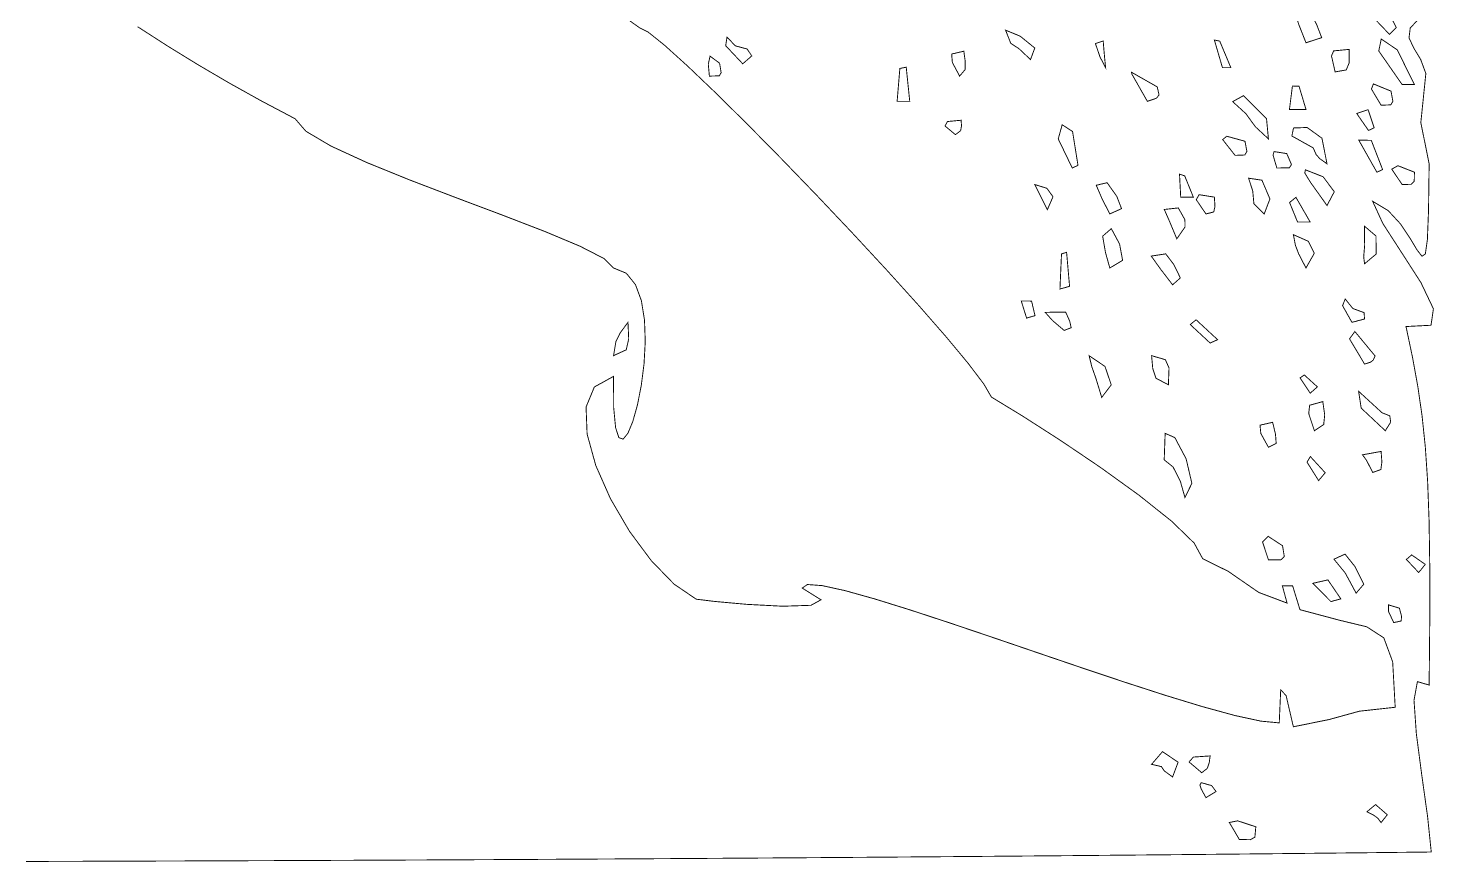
# Model space of a CAD drawing. Extents: x -9.2 to 9.2, y -6.3 to 6.2.
# Drawn here: x 4.496 to 9.175, y -6.276 to -3.499 of the extents above; entities that cross this region are included whole.
import ezdxf

# ---------------------------------------------------------------- set-up
doc = ezdxf.new("R2010")
doc.units = 0
doc.header["$LTSCALE"] = 0.000394
doc.layers.add('OUTLINE', color=7, linetype='CONTINUOUS')

msp = doc.modelspace()

# ---------------------------------------------------------------- linework, layer by layer
at = {"layer": 'OUTLINE', "linetype": 'CONTINUOUS', "const_width": 0.003}
for points in [[(9.0275, -3.52), (8.943838, -3.432366), (8.90287, -3.359593), (8.897125, -3.313875), (8.91913, -3.307407), (8.961412, -3.352384), (9.0165, -3.461), (9.0165, -3.461), (9.039352, -3.475407), (9.049981, -3.497593)], [(8.7495, -3.548), (8.725056, -3.485815), (8.710611, -3.440519), (8.7495, -3.423), (8.784611, -3.486074), (8.801722, -3.530926)], [(7.8325, -3.604), (7.79387, -3.567481), (7.766796, -3.549852), (7.7495, -3.506), (7.797907, -3.525852), (7.846759, -3.565481)], [(6.8745, -3.618), (6.817796, -3.557778), (6.822204, -3.528889), (6.8495, -3.558), (6.889315, -3.568889), (6.904685, -3.591778)], [(8.0825, -3.631), (8.063759, -3.595037), (8.048574, -3.55063), (8.0745, -3.542), (8.076796, -3.571296), (8.079537, -3.601037)], [(8.4715, -3.631), (8.444537, -3.538778), (8.462463, -3.542556), (8.4995, -3.631), (8.490463, -3.631), (8.481204, -3.631)], [(9.0695, -3.687), (8.991813, -3.575344), (9, -3.5355), (9.053187, -3.571406), (9.1105, -3.687), (9.097204, -3.687), (9.083463, -3.687)], [(6.7635, -3.659), (6.75987, -3.619185), (6.765796, -3.592481), (6.7975, -3.616), (6.802685, -3.647593), (6.796315, -3.658074)], [(7.5965, -3.659), (7.572352, -3.613481), (7.569981, -3.585519), (7.6105, -3.576), (7.614648, -3.605963), (7.615019, -3.637037)], [(8.8465, -3.645), (8.834463, -3.592), (8.841537, -3.575), (8.8935, -3.57), (8.893093, -3.615222), (8.883574, -3.638444)], [(7.3885, -3.743), (7.397611, -3.633444), (7.418722, -3.629222), (7.4305, -3.743), (7.4165, -3.743), (7.4025, -3.743)], [(8.2215, -3.743), (8.170056, -3.652556), (8.168611, -3.646111), (8.2545, -3.695), (8.260389, -3.721889), (8.251611, -3.732778)], [(8.6945, -3.77), (8.704315, -3.692), (8.726352, -3.692667), (8.7495, -3.77), (8.731463, -3.77), (8.713204, -3.77)], [(8.9995, -3.756), (8.967389, -3.702037), (8.973944, -3.684963), (9.0325, -3.709), (9.038833, -3.742963), (9.031833, -3.754704)], [(8.6245, -3.868), (8.581204, -3.827852), (8.549463, -3.784148), (8.5055, -3.744), (8.541241, -3.724148), (8.618093, -3.800519)], [(8.9575, -3.84), (8.918426, -3.783444), (8.956241, -3.770889), (8.9765, -3.831), (8.970463, -3.834), (8.964204, -3.837)], [(7.5825, -3.854), (7.54787, -3.825111), (7.55613, -3.810222), (7.6015, -3.806), (7.602796, -3.825111), (7.59987, -3.840889)], [(7.9715, -3.965), (7.924828, -3.86825), (7.937875, -3.821), (7.972484, -3.8435), (7.9905, -3.956), (7.984463, -3.959), (7.978204, -3.962)], [(8.8195, -3.951), (8.79513, -3.933704), (8.783204, -3.919963), (8.7735, -3.898), (8.70254, -3.858392), (8.7079, -3.831696), (8.75334, -3.830104), (8.80262, -3.865808)], [(8.5135, -3.923), (8.472056, -3.87037), (8.485944, -3.859296), (8.5465, -3.876), (8.552833, -3.909963), (8.545833, -3.921704)], [(8.9855, -3.979), (8.925093, -3.872), (8.966907, -3.873), (9.0045, -3.97), (8.998463, -3.973), (8.992204, -3.976)], [(8.6525, -3.965), (8.639944, -3.922333), (8.643389, -3.910333), (8.6855, -3.917), (8.701167, -3.953444), (8.694167, -3.964556)], [(8.8195, -4.09), (8.764167, -4.012259), (8.7455, -3.981407), (8.7475, -3.971), (8.806611, -3.994296), (8.843722, -4.044037)], [(9.0695, -4.02), (9.035019, -3.968926), (9.055648, -3.957407), (9.1105, -3.979), (9.10987, -4.00963), (9.10013, -4.01937)], [(7.8885, -4.104), (7.8745, -4.076), (7.8605, -4.048), (7.8465, -4.02), (7.886944, -4.032667), (7.907389, -4.060667)], [(8.0965, -4.118), (8.071278, -4.068815), (8.051389, -4.022519), (8.0875, -4.014), (8.119833, -4.05963), (8.1355, -4.10037)], [(8.3325, -4.062), (8.3285, -3.985333), (8.345833, -3.991333), (8.3745, -4.062), (8.3605, -4.062), (8.3465, -4.062)], [(8.6105, -4.118), (8.57613, -4.083593), (8.572204, -4.041407), (8.5585, -3.999), (8.60287, -4.00563), (8.629463, -4.068037)], [(8.4165, -4.118), (8.384426, -4.070815), (8.393241, -4.053852), (8.4445, -4.062), (8.446574, -4.092519), (8.442426, -4.111481)], [(8.7215, -4.145), (8.694833, -4.079889), (8.716167, -4.062778), (8.7635, -4.145), (8.7495, -4.145), (8.7355, -4.145)], [(8.3195, -4.201), (8.295463, -4.143185), (8.27787, -4.103148), (8.3245, -4.098), (8.346537, -4.13737), (8.346796, -4.16163)], [(8.0965, -4.298), (8.082019, -4.246259), (8.072648, -4.192074), (8.1015, -4.167), (8.12887, -4.217852), (8.13913, -4.272481)], [(8.9445, -4.284), (8.941611, -4.260704), (8.944722, -4.22363), (8.9445, -4.159), (8.9825, -4.191407), (8.983167, -4.251593)], [(8.7495, -4.298), (8.725278, -4.251222), (8.714389, -4.222444), (8.7075, -4.187), (8.757278, -4.209111), (8.777056, -4.249222)], [(7.9305, -4.368), (7.935685, -4.251222), (7.952648, -4.245778), (7.9625, -4.359), (7.952204, -4.362), (7.941463, -4.365)], [(8.3055, -4.354), (8.265537, -4.301963), (8.234463, -4.25837), (8.2825, -4.251), (8.308685, -4.285259), (8.331315, -4.331074)], [(8.9025, -4.479), (8.871278, -4.423519), (8.880056, -4.401148), (8.9055, -4.433), (8.942944, -4.446704), (8.944389, -4.467963)], [(7.8195, -4.465), (7.801648, -4.407815), (7.836019, -4.408185), (7.8475, -4.457), (7.838463, -4.459296), (7.829204, -4.462037)], [(7.9445, -4.506), (7.906019, -4.473296), (7.881315, -4.445704), (7.9495, -4.445), (7.962648, -4.474148), (7.968019, -4.496852)], [(6.4445, -4.59), (6.452278, -4.543444), (6.466056, -4.514889), (6.4925, -4.479), (6.494944, -4.534444), (6.486722, -4.570556)], [(8.4305, -4.548), (8.364315, -4.486481), (8.383685, -4.470519), (8.4555, -4.537), (8.447463, -4.540296), (8.439204, -4.544037)], [(8.9445, -4.618), (8.894463, -4.534111), (8.912204, -4.509556), (8.9795, -4.591), (8.973537, -4.604667), (8.964463, -4.611667)], [(8.0695, -4.729), (8.050167, -4.665407), (8.036833, -4.627593), (8.0275, -4.59), (8.080389, -4.625815), (8.101278, -4.687185)], [(8.2915, -4.687), (8.250093, -4.665185), (8.239574, -4.633815), (8.2355, -4.59), (8.281352, -4.60337), (8.293648, -4.630963)], [(8.7635, -4.715), (8.729944, -4.664222), (8.743722, -4.654111), (8.7875, -4.694), (8.7795, -4.701), (8.7715, -4.708)], [(9.0135, -4.84), (8.933315, -4.764667), (8.924685, -4.708667), (9.0025, -4.78), (9.028463, -4.790444), (9.031537, -4.811556)], [(8.7775, -4.84), (8.758537, -4.78263), (8.761796, -4.755037), (8.8055, -4.743), (8.811796, -4.787037), (8.808537, -4.819296)], [(8.6245, -4.895), (8.599241, -4.849481), (8.596426, -4.821519), (8.6385, -4.812), (8.647981, -4.851296), (8.650352, -4.88237)], [(8.3465, -5.062), (8.331722, -5.009815), (8.306944, -4.960519), (8.2775, -4.937), (8.28074, -4.84872), (8.31302, -4.86292), (8.35058, -4.93376), (8.36966, -5.0154)], [(8.9715, -4.979), (8.951426, -4.939074), (8.937574, -4.920259), (8.9995, -4.909), (9.002241, -4.944037), (8.998759, -4.969296)], [(8.7915, -5.006), (8.752981, -4.944593), (8.764019, -4.926074), (8.8135, -4.98), (8.806463, -4.988296), (8.799204, -4.997037)], [(8.6245, -5.27), (8.604907, -5.210481), (8.623759, -5.191852), (8.6715, -5.223), (8.677315, -5.259185), (8.666019, -5.269815)], [(8.9165, -5.381), (8.880019, -5.313519), (8.842648, -5.267815), (8.8795, -5.251), (8.91287, -5.292704), (8.941796, -5.351296)], [(9.1245, -5.312), (9.083759, -5.268778), (9.101241, -5.253556), (9.1465, -5.285), (9.139463, -5.294), (9.132204, -5.303)], [(8.8325, -5.409), (8.772167, -5.348222), (8.8225, -5.336778), (8.8655, -5.4), (8.8545, -5.403), (8.8435, -5.406)], [(9.0415, -5.479), (9.023981, -5.441444), (9.024019, -5.419889), (9.0605, -5.431), (9.067574, -5.457667), (9.066426, -5.473667)], [(8.3055, -5.993), (8.277574, -5.972778), (8.268093, -5.958556), (8.2355, -5.951), (8.27187, -5.908778), (8.323796, -5.943889)], [(8.4025, -5.979), (8.360426, -5.943148), (8.374574, -5.926852), (8.4305, -5.923), (8.427463, -5.945296), (8.42087, -5.964704)], [(8.4165, -6.062), (8.400574, -6.032815), (8.396426, -6.019852), (8.4005, -6.012), (8.435537, -6.021852), (8.45013, -6.041481)], [(8.9995, -6.145), (8.989093, -6.131), (8.976907, -6.121667), (8.9525, -6.109), (8.98113, -6.085), (9.020204, -6.119)], [(8.5275, -6.201), (8.494426, -6.144778), (8.522241, -6.139222), (8.5825, -6.159), (8.579352, -6.193889), (8.563981, -6.202111)]]:
    msp.add_lwpolyline(points, close=True, dxfattribs=at)
at = {"layer": 'OUTLINE', "color": 7, "linetype": 'CONTINUOUS', "const_width": 0.003}
msp.add_lwpolyline([(9.158611, -3.43163), (9.0965, -3.499), (9.092463, -3.531778), (9.10887, -3.566556), (9.1315, -3.604), (9.148537, -3.650407), (9.131796, -3.813926), (9.1595, -3.951), (9.157398, -4.107978), (9.153577, -4.204602), (9.146759, -4.251407), (9.13567, -4.258929), (9.119034, -4.237701), (9.095574, -4.198259), (9.064016, -4.151139), (9.023083, -4.106874), (8.9715, -4.076), (9.005347, -4.149875), (9.067611, -4.246333), (9.132375, -4.347125), (9.173722, -4.434), (9.165736, -4.488708), (9.0825, -4.493), (9.104136, -4.595642), (9.121888, -4.693173), (9.136019, -4.791), (9.146791, -4.894531), (9.154468, -5.009173), (9.159315, -5.140333), (9.161593, -5.29342), (9.161567, -5.47384), (9.1595, -5.687), (9.120366, -5.675616), (9.109093, -5.737593), (9.116875, -5.849125), (9.134907, -5.986407), (9.154384, -6.125634), (9.1665, -6.243), (9.056058, -6.244248), (8.945562, -6.245469), (8.835012, -6.246662), (8.72441, -6.247828), (8.613755, -6.248968), (8.503049, -6.25008), (8.392292, -6.251166), (8.281485, -6.252226), (8.170628, -6.25326), (8.059723, -6.254269), (7.94877, -6.255252), (7.837769, -6.25621), (7.726722, -6.257142), (7.615628, -6.258051), (7.504489, -6.258934), (7.393306, -6.259794), (7.282078, -6.26063), (7.170807, -6.261441), (7.059494, -6.26223), (6.948139, -6.262995), (6.836742, -6.263737), (6.725305, -6.264457), (6.613827, -6.265154), (6.502311, -6.265829), (6.390756, -6.266482), (6.279163, -6.267113), (6.167533, -6.267723), (6.055866, -6.268311), (5.944164, -6.268879), (5.832426, -6.269425), (5.720654, -6.269952), (5.608849, -6.270458), (5.49701, -6.270944), (5.385138, -6.27141), (5.273235, -6.271856), (5.161301, -6.272284), (5.049336, -6.272692), (4.937342, -6.273082), (4.825319, -6.273453), (4.713267, -6.273806), (4.601188, -6.274141), (4.489081, -6.274458)], dxfattribs=at)
at = {"layer": 'OUTLINE', "linetype": 'CONTINUOUS', "const_width": 0.003}
msp.add_lwpolyline([(6.46166, -3.448481), (6.5325, -3.499), (6.560656, -3.513092), (6.614786, -3.556636), (6.690528, -3.625102), (6.78352, -3.713962), (6.889401, -3.818688), (7.003806, -3.934752), (7.122375, -4.057625), (7.240745, -4.182778), (7.354554, -4.305684), (7.459439, -4.421813), (7.551038, -4.526638), (7.62499, -4.61563), (7.676931, -4.68426), (7.7025, -4.728), (7.805675, -4.790863), (7.931083, -4.871394), (8.064835, -4.96179), (8.193042, -5.054251), (8.301815, -5.140974), (8.377264, -5.214157), (8.4055, -5.266), (8.490796, -5.30837), (8.59187, -5.378296), (8.6865, -5.414), (8.670981, -5.356815), (8.705019, -5.356519), (8.7295, -5.436), (8.860772, -5.471048), (8.951676, -5.492944), (9.008644, -5.529816), (9.038108, -5.609792), (9.0465, -5.761), (8.927278, -5.774074), (8.827389, -5.801593), (8.7075, -5.826), (8.683315, -5.721963), (8.665352, -5.703037), (8.6605, -5.813), (8.599848, -5.807242), (8.513632, -5.788617), (8.40626, -5.759296), (8.282141, -5.721453), (8.145685, -5.677259), (8.0013, -5.628888), (7.853395, -5.578511), (7.706379, -5.528302), (7.56466, -5.480432), (7.432648, -5.437074), (7.314752, -5.400401), (7.21538, -5.372584), (7.138941, -5.355797), (7.089845, -5.352211), (7.0725, -5.364), (7.135102, -5.40313), (7.101648, -5.42137), (7.00775, -5.4245), (6.889019, -5.418296), (6.781065, -5.408537), (6.7195, -5.401), (6.645674, -5.350599), (6.569857, -5.272388), (6.497537, -5.174852), (6.434205, -5.066476), (6.38535, -4.955746), (6.356463, -4.851148), (6.353032, -4.761167), (6.380548, -4.694289), (6.4445, -4.659), (6.444936, -4.76314), (6.451318, -4.829721), (6.46226, -4.863184), (6.476376, -4.867969), (6.492278, -4.848519), (6.50858, -4.809272), (6.523896, -4.754671), (6.536838, -4.689156), (6.54602, -4.617168), (6.550056, -4.543148), (6.547558, -4.471537), (6.53714, -4.406776), (6.517416, -4.353305), (6.486998, -4.315567), (6.4445, -4.298), (6.413119, -4.266777), (6.333012, -4.225576), (6.216233, -4.176599), (6.074836, -4.122048), (5.920875, -4.064125), (5.766404, -4.005032), (5.623477, -3.946971), (5.504148, -3.892144), (5.420471, -3.842753), (5.3845, -3.801), (5.275018, -3.743216), (5.167921, -3.683607), (5.063136, -3.622239), (4.960588, -3.559176), (4.860203, -3.494484)], dxfattribs=at)

doc.saveas('drawing.dxf')
